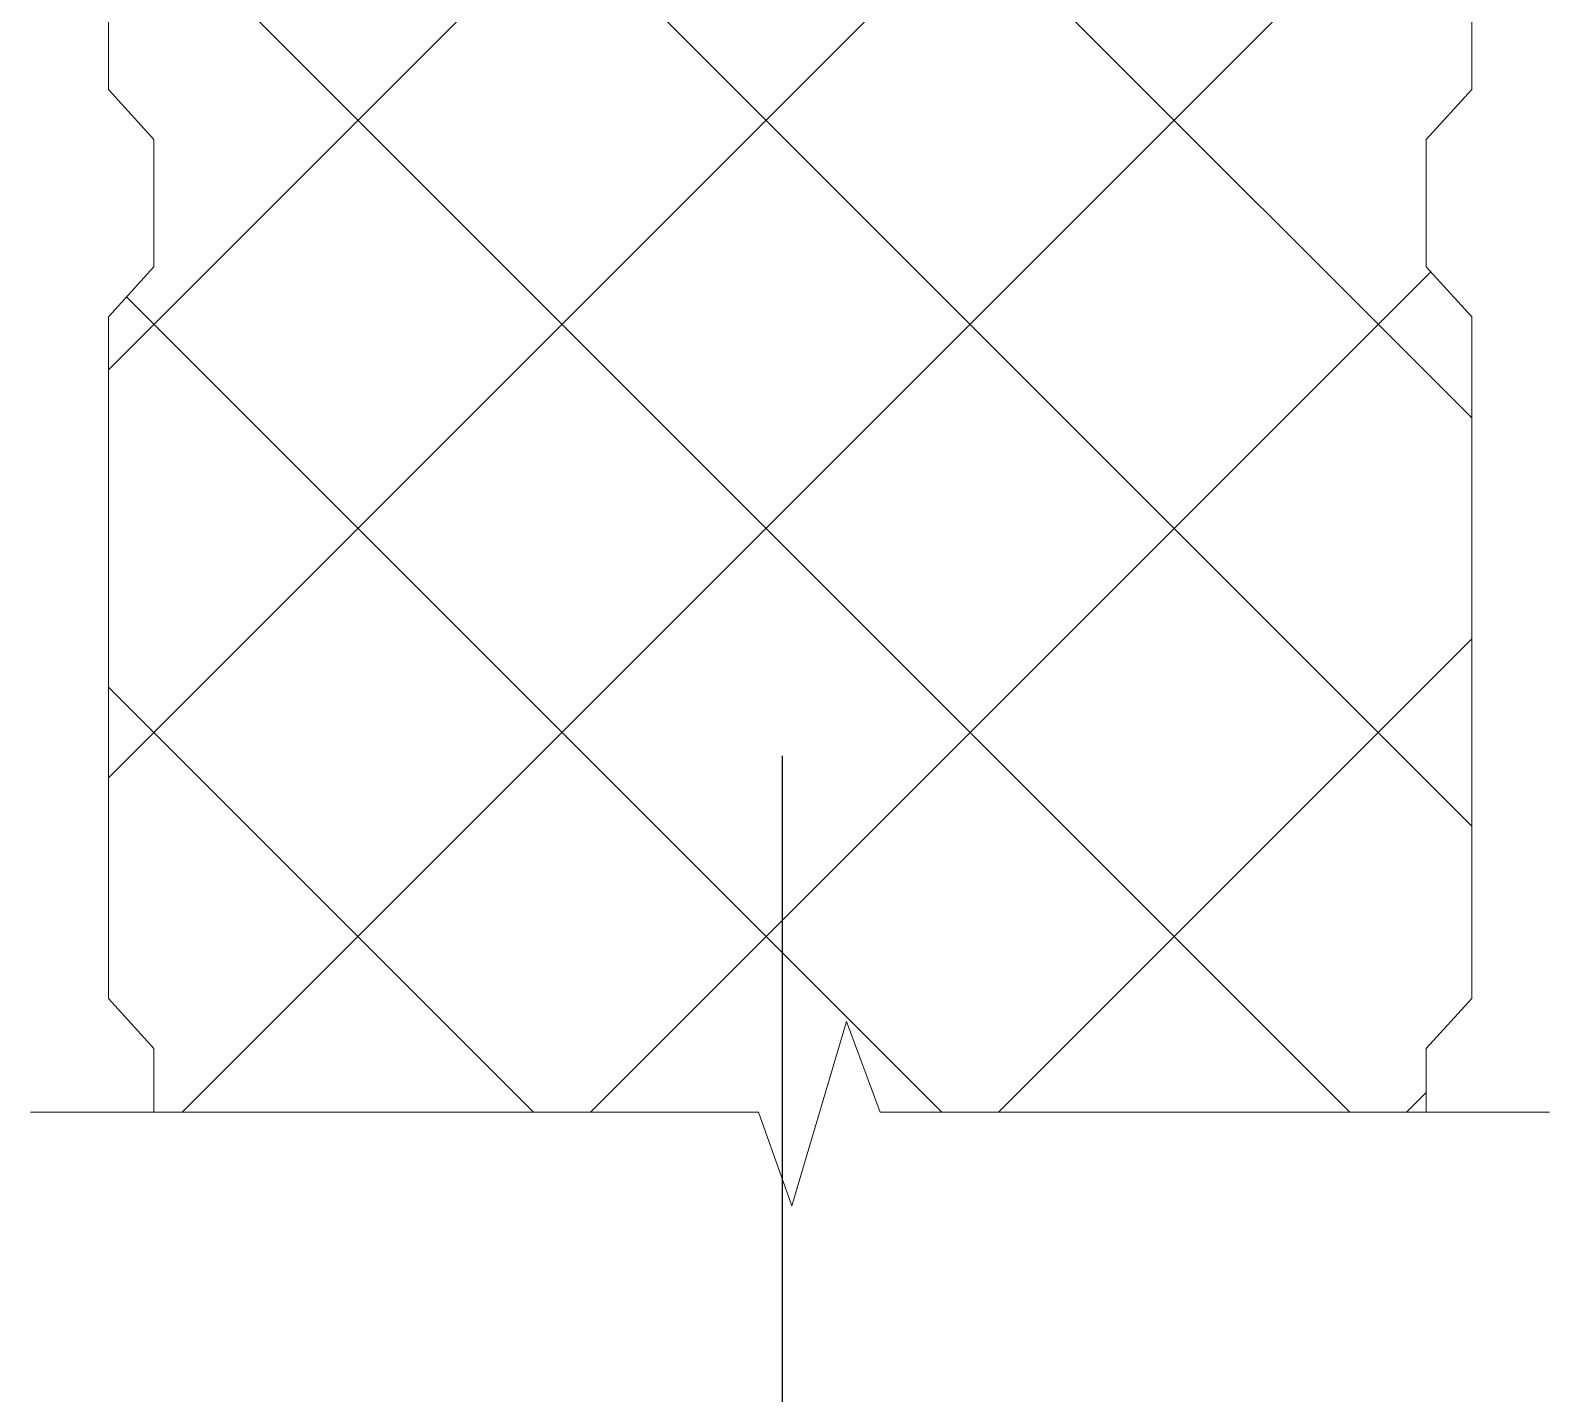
# Model space of a CAD drawing. Header units: millimetres. Extents: x -263990 to 193903, y -164417 to 240530.
# Drawn here: x -181302 to -179439, y -124230 to -122560 of the extents above; entities that cross this region are included whole.
import ezdxf

# ---------------------------------------------------------------- set-up
doc = ezdxf.new("R2010")
doc.units = ezdxf.units.MM
doc.header["$LTSCALE"] = 20
doc.layers.get('0').update_dxf_attribs({"lineweight": 0})
doc.layers.add('СПДС_НЕПЕЧАТНЫЙ', color=254, linetype='Continuous', plot=False)

msp = doc.modelspace()

# ---------------------------------------------------------------- linework, layer by layer
at = {"color": 7, "linetype": 'Continuous', "lineweight": 13}
for p, q in [((-181206.03317, -122975.71433), (-179534.97181, -121304.65297)), ((-179534.97181, -123034.7157), (-181206.03317, -121363.65434)), ((-181206.03317, -123475.93297), (-179534.97181, -121804.8716)), ((-179534.97181, -123534.93434), (-181206.03317, -121863.87297)), ((-181115.5248, -123885.64323), (-179534.97181, -122305.09024)), ((-179684.48155, -123885.64323), (-181206.03317, -122364.09161)), ((-180615.30616, -123885.64323), (-179585.23302, -122855.57009)), ((-180184.70019, -123885.64323), (-181183.86785, -122886.47557)), ((-180115.08753, -123885.64323), (-179534.97181, -123305.52751)), ((-180684.91882, -123885.64323), (-181206.03317, -123364.52888)), ((-179614.86889, -123885.64323), (-179590.67385, -123861.44819))]:
    msp.add_line(p, q, dxfattribs=at)
at = {"color": 7, "lineweight": 20}
for p, q in [((-181206.03317, -121796.81652), (-181206.03317, -122632.3472)), ((-179534.97181, -122632.3472), (-179534.97181, -121796.81652)), ((-181206.03317, -122632.3472), (-181150.33113, -122693.61945)), ((-179590.67385, -122693.61945), (-179534.97181, -122632.3472)), ((-181150.33113, -122693.61945), (-181150.33113, -122771.60232)), ((-179590.67385, -122771.60232), (-179590.67385, -122693.61945)), ((-181150.33113, -122771.60232), (-181150.33113, -122849.58518)), ((-179590.67385, -122849.58518), (-179590.67385, -122771.60232)), ((-181150.33113, -122849.58518), (-181206.03317, -122910.85743)), ((-179534.97181, -122910.85743), (-179590.67385, -122849.58518)), ((-181206.03317, -122910.85743), (-181206.03317, -123746.38812)), ((-179534.97181, -123746.38812), (-179534.97181, -122910.85743)), ((-181206.03317, -123746.38812), (-181150.33113, -123807.66037)), ((-179590.67385, -123807.66037), (-179534.97181, -123746.38812)), ((-180368.17712, -124000.18556), (-180301.33466, -123774.23914)), ((-180301.33466, -123774.23914), (-180260.1486, -123885.64323)), ((-181150.33113, -123807.66037), (-181150.33113, -123885.64323)), ((-179590.67385, -123885.64323), (-179590.67385, -123807.66037)), ((-181301.77764, -123885.64323), (-180409.36319, -123885.64323)), ((-180409.36319, -123885.64323), (-180368.17712, -124000.18556)), ((-180260.1486, -123885.64323), (-179439.46832, -123885.64323))]:
    msp.add_line(p, q, dxfattribs=at)
at = {"layer": 'СПДС_НЕПЕЧАТНЫЙ', "color": 7}
msp.add_line((-180380.25261, -123448.66683), (-180380.25261, -124460.60476), dxfattribs=at)

doc.saveas('drawing.dxf')
